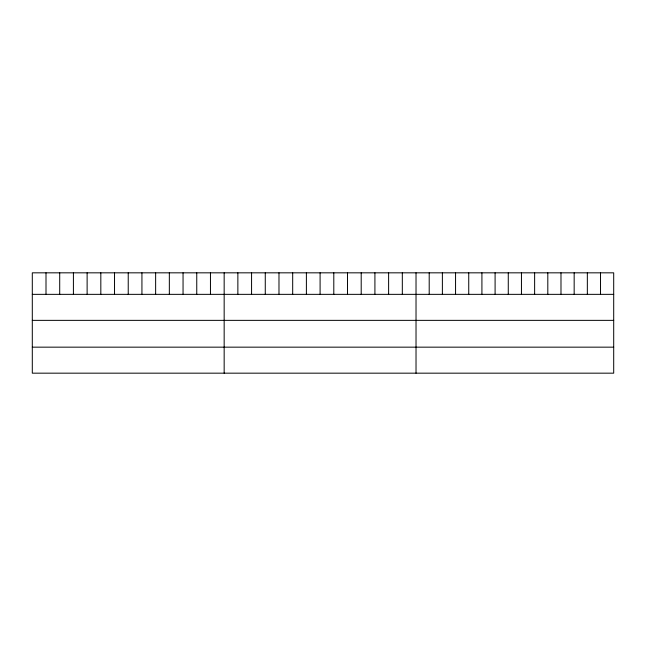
<?xml version="1.0" encoding="UTF-8"?>
<svg xmlns="http://www.w3.org/2000/svg" width="646" height="646" viewBox="0 0 646 646"><rect width="100%" height="100%" fill="white"/><g stroke="black" fill="none" stroke-linecap="round" stroke-linejoin="round"><path stroke-width="0.97" d="M613.7 294.35L613.7 373.17L32.3 373.17L32.3 272.83L613.7 272.83L613.7 294.35L32.3 294.35M32.3 320.359L613.7 320.359M32.3 347.16L613.7 347.16M600.522 272.83L600.522 294.35M587.343 272.83L587.343 294.35M574.165 272.83L574.165 294.35M560.986 272.83L560.986 294.35M547.808 272.83L547.808 294.35M534.63 272.83L534.63 294.35M521.451 272.83L521.451 294.35M508.273 272.83L508.273 294.35M495.094 272.83L495.094 294.35M481.916 272.83L481.916 294.35M468.738 272.83L468.738 294.35M455.559 272.83L455.559 294.35M442.381 272.83L442.381 294.35M429.202 272.83L429.202 294.35M416.024 272.83L416.024 373.17M402.321 272.83L402.321 294.35M388.617 272.83L388.617 294.35M374.914 272.83L374.914 294.35M361.203 272.83L361.203 294.35M347.5 272.83L347.5 294.35M333.796 272.83L333.796 294.35M320.093 272.83L320.093 294.35M306.39 272.83L306.39 294.35M292.686 272.83L292.686 294.35M278.983 272.83L278.983 294.35M265.272 272.83L265.272 294.35M251.569 272.83L251.569 294.35M237.865 272.83L237.865 294.35M224.162 272.83L224.162 373.17M210.459 272.83L210.459 294.35M196.755 272.83L196.755 294.35M183.052 272.83L183.052 294.35M169.341 272.83L169.341 294.35M155.638 272.83L155.638 294.35M141.934 272.83L141.934 294.35M128.231 272.83L128.231 294.35M114.528 272.83L114.528 294.35M100.824 272.83L100.824 294.35M87.121 272.83L87.121 294.35M73.41 272.83L73.41 294.35M59.707 272.83L59.707 294.35M46.003 272.83L46.003 294.35"/></g></svg>
